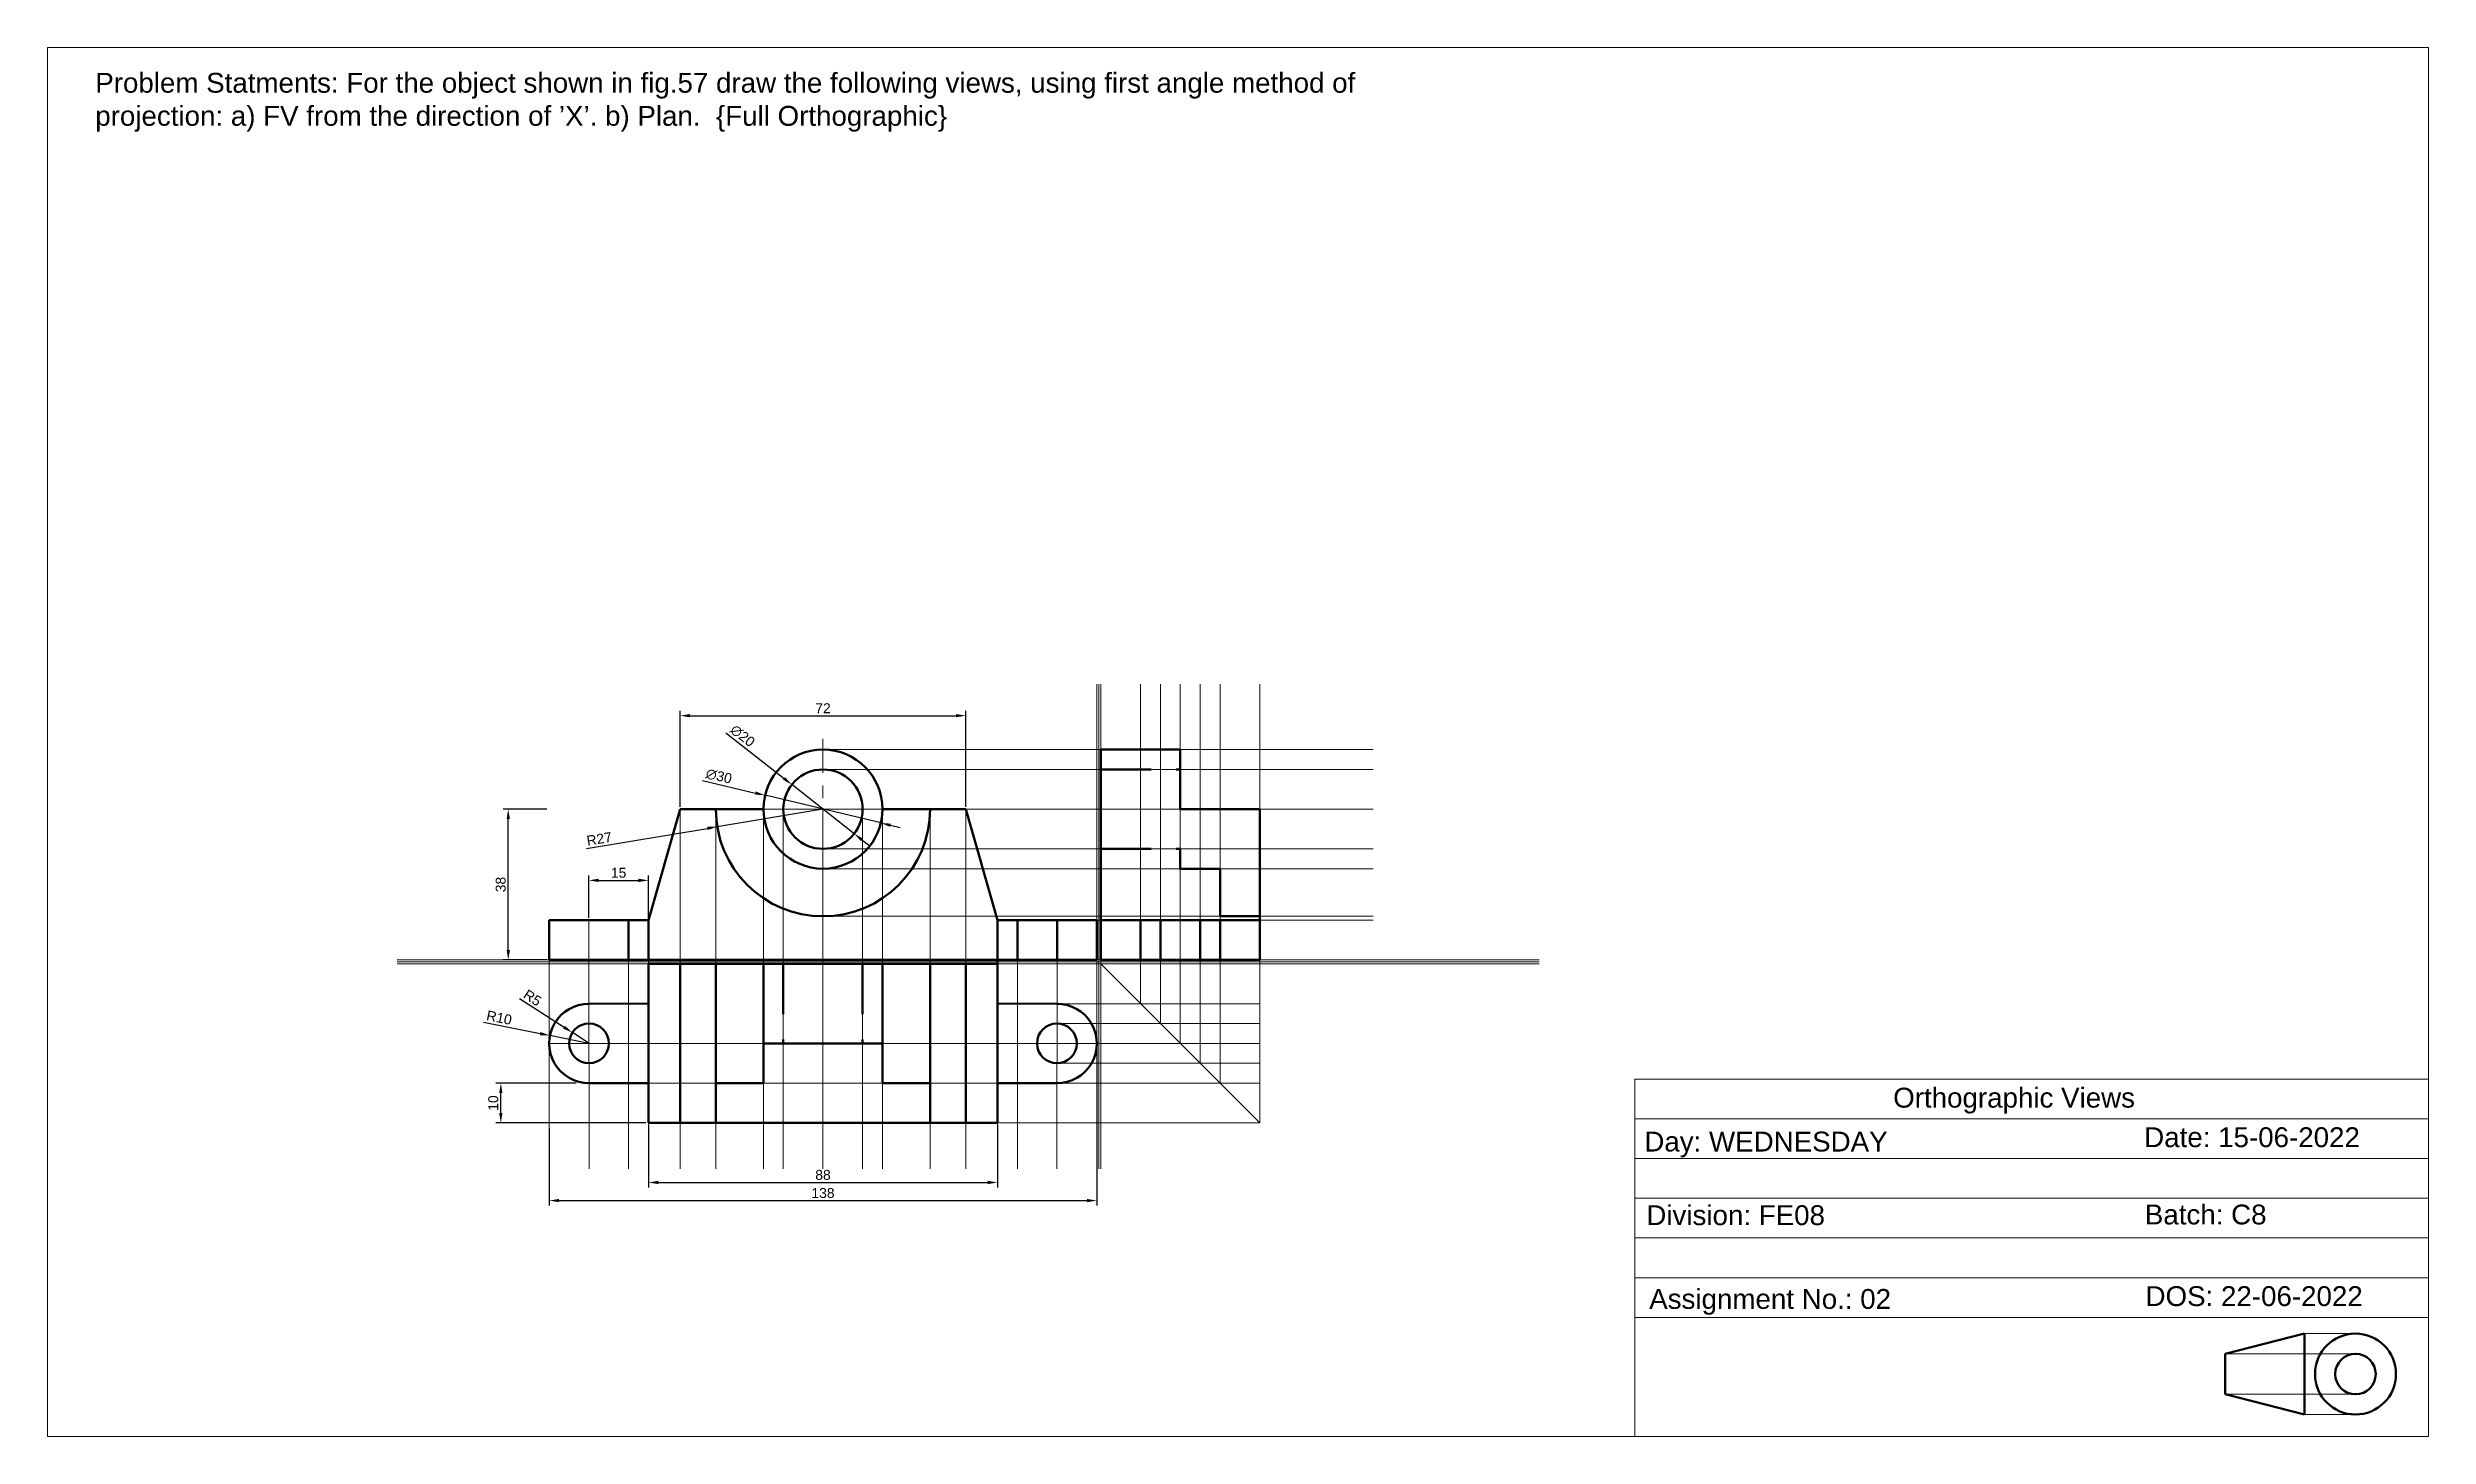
# Model space of a CAD drawing. Header units: millimetres. Extents: x 5 to 605, y 4 to 354.
import ezdxf

# ---------------------------------------------------------------- set-up
doc = ezdxf.new("R2010")
doc.units = ezdxf.units.MM
doc.header["$PDMODE"] = 3
doc.header["$PDSIZE"] = 1
doc.linetypes.add('CENTER2', pattern=[28.575, 19.05, -3.175, 3.175, -3.175])
doc.linetypes.add('DASHED', pattern=[19.05, 12.7, -6.35])
doc.layers.get('0').update_dxf_attribs({"lineweight": 50})
for name, color, linetype, lineweight in [('center', 50, 'CENTER2', 20), ('Contiuous', 7, 'Continuous', 50), ('dashed', 80, 'DASHED', 50), ('dimensions', 140, 'Continuous', 30), ('Proj', 252, 'Continuous', 20), ('projectors', 220, 'Continuous', 5)]:
    doc.layers.add(name, color=color, linetype=linetype, lineweight=lineweight)
doc.styles.get("Standard").update_dxf_attribs({"font": 'arial.ttf'})
doc.dimstyles.new('ISO-25', dxfattribs={"dimtxt": 2.5, "dimasz": 2.5, "dimexe": 1.25, "dimexo": 0.625, "dimtad": 1, "dimtxsty": 'Standard', "dimcen": 2.5, "dimadec": 0, "dimazin": 0, "dimtfac": 1, "dimtmove": 0, "dimatfit": 3, "dimfxl": 1, "dimarcsym": 0})

# ---------------------------------------------------------------- blocks, each defined once
blk = doc.blocks.new('*D26')
at = {"layer": 'Defpoints', "color": 0, "transparency": 16777216}
for p in [(156.06, 143.75), (141.06, 133.69), (156.06, 133.69)]:
    blk.add_point(p, dxfattribs=at)
at = {"layer": 'dimensions', "color": 0, "lineweight": -2, "transparency": 16777216}
for p, q in [((141.06, 134.32), (141.06, 145)), ((156.06, 134.32), (156.06, 145)), ((143.56, 143.75), (153.56, 143.75))]:
    blk.add_line(p, q, dxfattribs=at)
at = {"layer": 'dimensions', "color": 0, "transparency": 16777216}
for points in [[(143.56, 144.16), (143.56, 143.33), (141.06, 143.75)], [(153.56, 144.16), (153.56, 143.33), (156.06, 143.75)]]:
    blk.add_solid(points, dxfattribs=at)
at = {"layer": 'dimensions', "color": 0, "transparency": 16777216, "insert": (148.56, 145.65), "char_height": 2.5, "attachment_point": 5}
blk.add_mtext('15', dxfattribs=at)
blk = doc.blocks.new('*D27')
at = {"layer": 'Defpoints', "color": 0, "transparency": 16777216}
for p in [(136.9, 105.38), (141.1, 102.66)]:
    blk.add_point(p, dxfattribs=at)
at = {"layer": 'dimensions', "color": 0, "lineweight": -2, "transparency": 16777216}
for p, q in [((123.6, 113.99), (134.8, 106.74)), ((141.1, 102.66), (136.9, 105.38))]:
    blk.add_line(p, q, dxfattribs=at)
at = {"layer": 'dimensions', "color": 0, "transparency": 16777216}
blk.add_solid([(135.03, 107.09), (134.58, 106.39), (136.9, 105.38)], dxfattribs=at)
at = {"layer": 'dimensions', "color": 0, "transparency": 16777216, "insert": (126.85, 114.14), "char_height": 2.5, "attachment_point": 5, "rotation": 327.09605}
blk.add_mtext('R5', dxfattribs=at)
blk = doc.blocks.new('*D28')
at = {"layer": 'Defpoints', "color": 0, "transparency": 16777216}
for p in [(131.25, 104.63), (141.06, 102.66)]:
    blk.add_point(p, dxfattribs=at)
at = {"layer": 'dimensions', "color": 0, "lineweight": -2, "transparency": 16777216}
for p, q in [((114.53, 107.99), (128.8, 105.12)), ((141.06, 102.66), (131.25, 104.63))]:
    blk.add_line(p, q, dxfattribs=at)
at = {"layer": 'dimensions', "color": 0, "transparency": 16777216}
blk.add_solid([(128.88, 105.53), (128.72, 104.72), (131.25, 104.63)], dxfattribs=at)
at = {"layer": 'dimensions', "color": 0, "transparency": 16777216, "insert": (118.45, 109.14), "char_height": 2.5, "attachment_point": 5, "rotation": 348.64755}
blk.add_mtext('R10', dxfattribs=at)
blk = doc.blocks.new('*D29')
at = {"layer": 'Defpoints', "color": 0, "transparency": 16777216}
for p in [(192.2, 167.88), (207.91, 155.51)]:
    blk.add_point(p, dxfattribs=at)
at = {"layer": 'dimensions', "color": 0, "lineweight": -2, "transparency": 16777216}
for p, q in [((175.61, 180.94), (190.24, 169.43)), ((207.91, 155.51), (192.2, 167.88)), ((209.88, 153.96), (211.84, 152.41))]:
    blk.add_line(p, q, dxfattribs=at)
at = {"layer": 'dimensions', "color": 0, "transparency": 16777216}
for points in [[(190.49, 169.75), (189.98, 169.1), (192.2, 167.88)], [(210.14, 154.29), (209.62, 153.63), (207.91, 155.51)]]:
    blk.add_solid(points, dxfattribs=at)
at = {"layer": 'dimensions', "color": 0, "transparency": 16777216, "insert": (179.79, 180.16), "char_height": 2.5, "attachment_point": 5, "rotation": 321.78681}
blk.add_mtext('∅20', dxfattribs=at)
blk = doc.blocks.new('*D30')
at = {"layer": 'Defpoints', "color": 0, "transparency": 16777216}
for p in [(185.47, 165.18), (214.65, 158.21)]:
    blk.add_point(p, dxfattribs=at)
at = {"layer": 'dimensions', "color": 0, "lineweight": -2, "transparency": 16777216}
for p, q in [((169.69, 168.95), (183.04, 165.76)), ((214.65, 158.21), (185.47, 165.18)), ((217.08, 157.62), (219.51, 157.04))]:
    blk.add_line(p, q, dxfattribs=at)
at = {"layer": 'dimensions', "color": 0, "transparency": 16777216}
for points in [[(183.13, 166.17), (182.94, 165.36), (185.47, 165.18)], [(217.17, 158.03), (216.98, 157.22), (214.65, 158.21)]]:
    blk.add_solid(points, dxfattribs=at)
at = {"layer": 'dimensions', "color": 0, "transparency": 16777216, "insert": (173.82, 169.99), "char_height": 2.5, "attachment_point": 5, "rotation": 346.55469}
blk.add_mtext('∅30', dxfattribs=at)
blk = doc.blocks.new('*D23')
at = {"layer": 'Defpoints', "color": 0, "transparency": 16777216}
for p in [(156.06, 82.63), (244.06, 82.63), (244.06, 67.61)]:
    blk.add_point(p, dxfattribs=at)
at = {"layer": 'dimensions', "color": 0, "lineweight": -2, "transparency": 16777216}
for p, q in [((156.06, 82.01), (156.06, 66.36)), ((244.06, 82.01), (244.06, 66.36)), ((158.56, 67.61), (241.56, 67.61))]:
    blk.add_line(p, q, dxfattribs=at)
at = {"layer": 'dimensions', "color": 0, "transparency": 16777216}
for points in [[(158.56, 68.03), (158.56, 67.2), (156.06, 67.61)], [(241.56, 68.03), (241.56, 67.2), (244.06, 67.61)]]:
    blk.add_solid(points, dxfattribs=at)
at = {"layer": 'dimensions', "color": 0, "transparency": 16777216, "insert": (200.06, 69.51), "char_height": 2.5, "attachment_point": 5}
blk.add_mtext('88', dxfattribs=at)
blk = doc.blocks.new('*D31')
at = {"layer": 'Defpoints', "color": 0, "transparency": 16777216}
for p in [(173.42, 157.26), (200.06, 161.69)]:
    blk.add_point(p, dxfattribs=at)
at = {"layer": 'dimensions', "color": 0, "lineweight": -2, "transparency": 16777216}
for p, q in [((140.42, 151.76), (170.96, 156.85)), ((200.06, 161.69), (173.42, 157.26))]:
    blk.add_line(p, q, dxfattribs=at)
at = {"layer": 'dimensions', "color": 0, "transparency": 16777216}
blk.add_solid([(170.89, 157.26), (171.03, 156.44), (173.42, 157.26)], dxfattribs=at)
at = {"layer": 'dimensions', "color": 0, "transparency": 16777216, "insert": (143.67, 154.21), "char_height": 2.5, "attachment_point": 5, "rotation": 9.45548}
blk.add_mtext('R27', dxfattribs=at)
blk = doc.blocks.new('*D32')
at = {"layer": 'Defpoints', "color": 0, "transparency": 16777216}
for p in [(120.74, 161.69), (131.06, 161.69), (131.06, 123.69)]:
    blk.add_point(p, dxfattribs=at)
at = {"layer": 'dimensions', "color": 0, "lineweight": -2, "transparency": 16777216}
for p, q in [((130.43, 161.69), (119.49, 161.69)), ((120.74, 126.19), (120.74, 159.19)), ((130.43, 123.69), (119.49, 123.69))]:
    blk.add_line(p, q, dxfattribs=at)
at = {"layer": 'dimensions', "color": 0, "transparency": 16777216}
for points in [[(120.33, 159.19), (121.16, 159.19), (120.74, 161.69)], [(120.33, 126.19), (121.16, 126.19), (120.74, 123.69)]]:
    blk.add_solid(points, dxfattribs=at)
at = {"layer": 'dimensions', "color": 0, "transparency": 16777216, "insert": (118.84, 142.69), "char_height": 2.5, "attachment_point": 5, "rotation": 90}
blk.add_mtext('38', dxfattribs=at)
blk = doc.blocks.new('*D33')
at = {"layer": 'Defpoints', "color": 0, "transparency": 16777216}
for p in [(236.06, 185.25), (164.06, 161.69), (236.06, 161.69)]:
    blk.add_point(p, dxfattribs=at)
at = {"layer": 'dimensions', "color": 0, "lineweight": -2, "transparency": 16777216}
for p, q in [((164.06, 162.32), (164.06, 186.5)), ((236.06, 162.32), (236.06, 186.5)), ((166.56, 185.25), (233.56, 185.25))]:
    blk.add_line(p, q, dxfattribs=at)
at = {"layer": 'dimensions', "color": 0, "transparency": 16777216}
for points in [[(166.56, 185.67), (166.56, 184.84), (164.06, 185.25)], [(233.56, 185.67), (233.56, 184.84), (236.06, 185.25)]]:
    blk.add_solid(points, dxfattribs=at)
at = {"layer": 'dimensions', "color": 0, "transparency": 16777216, "insert": (200.06, 187.13), "char_height": 2.5, "attachment_point": 5}
blk.add_mtext('72', dxfattribs=at)
blk = doc.blocks.new('*D24')
at = {"layer": 'Defpoints', "color": 0, "transparency": 16777216}
for p in [(269.06, 102.66), (131.06, 81.9), (269.06, 63.04)]:
    blk.add_point(p, dxfattribs=at)
at = {"layer": 'dimensions', "color": 0, "lineweight": -2, "transparency": 16777216}
for p, q in [((269.06, 102.04), (269.06, 61.79)), ((131.06, 81.28), (131.06, 61.79)), ((133.56, 63.04), (266.56, 63.04))]:
    blk.add_line(p, q, dxfattribs=at)
at = {"layer": 'dimensions', "color": 0, "transparency": 16777216}
for points in [[(133.56, 63.46), (133.56, 62.62), (131.06, 63.04)], [(266.56, 63.46), (266.56, 62.62), (269.06, 63.04)]]:
    blk.add_solid(points, dxfattribs=at)
at = {"layer": 'dimensions', "color": 0, "transparency": 16777216, "insert": (200.06, 64.94), "char_height": 2.5, "attachment_point": 5}
blk.add_mtext('138', dxfattribs=at)
blk = doc.blocks.new('*D25')
at = {"layer": 'Defpoints', "color": 0, "transparency": 16777216}
for p in [(118.87, 92.63), (138.47, 92.63), (156.06, 82.63)]:
    blk.add_point(p, dxfattribs=at)
at = {"layer": 'dimensions', "color": 0, "lineweight": -2, "transparency": 16777216}
for p, q in [((137.85, 92.63), (117.62, 92.63)), ((118.87, 85.13), (118.87, 90.13)), ((155.43, 82.63), (117.62, 82.63))]:
    blk.add_line(p, q, dxfattribs=at)
at = {"layer": 'dimensions', "color": 0, "transparency": 16777216}
for points in [[(118.45, 90.13), (119.29, 90.13), (118.87, 92.63)], [(118.45, 85.13), (119.29, 85.13), (118.87, 82.63)]]:
    blk.add_solid(points, dxfattribs=at)
at = {"layer": 'dimensions', "color": 0, "transparency": 16777216, "insert": (116.97, 87.63), "char_height": 2.5, "attachment_point": 5, "rotation": 90}
blk.add_mtext('10', dxfattribs=at)

msp = doc.modelspace()

# ---------------------------------------------------------------- linework, layer by layer
for p, q in [((290.087, 176.693), (270.057, 176.693)), ((270.057, 176.693), (270.057, 133.693)), ((290.087, 161.693), (290.087, 176.693)), ((156.057, 133.693), (164.057, 161.693)), ((164.057, 161.693), (185.057, 161.693)), ((164.057, 161.693), (173.057, 161.693)), ((215.057, 161.693), (236.057, 161.693)), ((236.057, 161.693), (227.057, 161.693)), ((244.057, 133.693), (236.057, 161.693)), ((310.116, 161.693), (290.087, 161.693)), ((310.116, 133.693), (310.116, 161.693)), ((131.057, 123.693), (131.057, 133.693)), ((131.057, 133.693), (156.057, 133.693)), ((156.057, 133.693), (156.057, 123.693)), ((244.057, 82.634), (244.057, 133.693)), ((244.057, 133.693), (269.057, 133.693)), ((269.057, 133.693), (269.057, 123.693)), ((269.057, 133.693), (269.057, 123.693)), ((270.057, 133.693), (310.116, 133.693)), ((270.057, 123.693), (270.057, 133.693)), ((280.087, 133.693), (280.087, 123.693)), ((300.116, 123.693), (300.116, 133.693)), ((310.116, 133.693), (310.116, 123.693)), ((156.057, 123.693), (131.057, 123.693)), ((131.057, 123.693), (141.057, 123.693)), ((156.057, 123.693), (151.057, 123.693)), ((156.057, 123.693), (244.057, 123.693)), ((156.057, 122.693), (156.057, 82.634)), ((156.057, 122.693), (244.057, 122.693)), ((156.057, 112.693), (156.057, 122.693)), ((164.057, 122.693), (164.057, 82.693)), ((173.057, 82.634), (173.057, 122.693)), ((185.057, 92.634), (185.057, 122.693)), ((215.057, 122.693), (215.057, 102.663)), ((227.057, 82.634), (227.057, 122.693)), ((236.057, 82.634), (236.057, 122.693)), ((269.057, 123.693), (244.057, 123.693)), ((244.057, 122.693), (244.057, 112.693)), ((310.116, 123.693), (270.057, 123.693)), ((280.087, 123.693), (300.116, 123.693)), ((156.057, 112.693), (141.079, 112.663)), ((244.057, 112.693), (259.035, 112.663)), ((185.057, 102.663), (215.057, 102.663)), ((215.057, 102.663), (215.057, 92.634)), ((156.057, 92.634), (141.079, 92.664)), ((156.057, 92.634), (156.057, 82.634)), ((173.057, 92.634), (185.057, 92.634)), ((215.057, 92.634), (227.057, 92.634)), ((244.057, 92.634), (244.057, 82.634)), ((244.057, 92.634), (258.996, 92.634)), ((156.057, 82.634), (244.057, 82.634))]:
    msp.add_line(p, q)
for radius in [15, 10]:
    msp.add_circle((200.057, 161.693), radius)
for centre, radius, start, end in [((200.057, 161.693), 27, 180, 0), ((141.057, 102.663), 10, 89.875166, 270.35189), ((259.042, 102.649), 10.015, 269.732838, 90.040106), ((141.099, 102.663), 5, 90.113528, 270.113528), ((141.099, 102.663), 5, 90.113528, 90), ((259.015, 102.663), 5, 90, 89.886472)]:
    msp.add_arc(centre, radius, start, end)
at = {"layer": 'center'}
for p, q in [((200.057, 142.267), (200.057, 179.375)), ((269.5, 161.693), (292.17, 161.693)), ((141.057, 123.693), (141.057, 133.693)), ((200.057, 101.653), (200.057, 122.946)), ((148.276, 102.663), (133.626, 102.663)), ((253.212, 102.663), (265.719, 102.663))]:
    msp.add_line(p, q, dxfattribs=at)
at = {"layer": 'Contiuous'}
for p, q in [((553.405, 24.428), (573.398, 29.528)), ((553.405, 24.428), (553.405, 14.228)), ((573.398, 29.528), (573.398, 9.128)), ((553.405, 14.228), (573.398, 9.128))]:
    msp.add_line(p, q, dxfattribs=at)
for radius in [10.2, 5.1]:
    msp.add_circle((586.278, 19.328), radius, dxfattribs=at)
at = {"layer": 'dashed'}
for p, q in [((270.057, 171.693), (290.087, 171.693)), ((270.057, 151.693), (290.087, 151.693)), ((290.087, 146.693), (290.087, 151.693)), ((300.116, 146.693), (290.087, 146.693)), ((300.116, 134.693), (300.116, 146.693)), ((151.057, 123.693), (151.057, 133.693)), ((249.057, 123.693), (249.057, 133.693)), ((259.057, 123.693), (259.057, 133.693)), ((285.087, 123.693), (285.087, 133.693)), ((295.087, 123.693), (295.087, 133.693)), ((310.116, 134.693), (300.116, 134.693)), ((190.057, 122.693), (190.057, 102.663)), ((210.057, 122.693), (210.057, 102.663))]:
    msp.add_line(p, q, dxfattribs=at)
at = {"layer": 'Proj'}
for p, q in [((404.649, 83.618), (604.649, 83.618)), ((404.649, 73.618), (604.649, 73.618)), ((404.649, 63.618), (604.649, 63.618)), ((404.649, 53.618), (604.649, 53.618)), ((404.649, 43.618), (604.649, 43.618)), ((404.649, 33.618), (604.649, 33.618)), ((586.278, 24.428), (553.405, 24.428)), ((586.278, 29.528), (573.398, 29.528)), ((586.278, 14.228), (553.405, 14.228)), ((586.278, 9.128), (573.398, 9.128))]:
    msp.add_line(p, q, dxfattribs=at)
for points in [[(4.649, 3.618), (604.649, 3.618), (604.649, 353.618), (4.649, 353.618)], [(604.649, 3.618), (404.649, 3.618), (404.649, 93.618), (604.649, 93.618)]]:
    msp.add_lwpolyline(points, close=True, dxfattribs=at)
at = {"layer": 'projectors'}
for p, q in [((269.057, 193.181), (269.057, 71.041)), ((269.557, 134.693), (269.557, 193.181)), ((269.557, 193.181), (269.557, 71.041)), ((270.057, 176.693), (270.057, 193.181)), ((280.087, 112.663), (280.087, 193.181)), ((285.087, 107.663), (285.087, 193.181)), ((290.087, 102.663), (290.087, 193.181)), ((295.087, 97.663), (295.087, 193.181)), ((300.116, 92.634), (300.116, 193.181)), ((310.116, 82.634), (310.116, 193.181)), ((200.057, 176.693), (338.727, 176.693)), ((270.057, 176.693), (270.057, 71.041)), ((200.057, 171.693), (338.727, 171.693)), ((164.057, 71.041), (164.057, 161.693)), ((173.057, 161.693), (173.057, 123.693)), ((185.057, 161.693), (215.057, 161.693)), ((185.057, 161.693), (185.057, 71.041)), ((190.057, 161.693), (190.057, 71.041)), ((200.057, 161.693), (200.057, 71.041)), ((210.057, 161.693), (210.057, 71.041)), ((215.057, 161.693), (215.057, 71.041)), ((227.057, 161.693), (227.057, 71.041)), ((236.057, 161.693), (236.057, 123.693)), ((236.057, 161.693), (338.727, 161.693)), ((200.057, 151.693), (338.727, 151.693)), ((200.057, 146.693), (338.727, 146.693)), ((200.057, 134.693), (338.727, 134.693)), ((269.057, 133.693), (338.727, 133.693)), ((270.057, 134.693), (269.557, 134.693)), ((380.557, 123.693), (92.765, 123.693)), ((92.765, 123.193), (380.557, 123.193)), ((380.557, 122.693), (92.765, 122.693)), ((131.057, 123.693), (131.057, 71.041)), ((141.057, 123.693), (141.161, 71.041)), ((151.057, 123.693), (151.057, 71.041)), ((156.057, 123.693), (156.057, 71.041)), ((156.057, 123.693), (164.057, 123.693)), ((156.057, 122.693), (156.057, 112.693)), ((156.057, 122.693), (244.057, 122.693)), ((173.057, 123.693), (173.057, 71.041)), ((236.057, 123.693), (244.057, 123.693)), ((236.057, 123.693), (236.057, 71.041)), ((244.057, 123.693), (244.057, 71.041)), ((249.057, 123.693), (249.057, 71.041)), ((259.057, 123.693), (258.953, 71.041)), ((270.057, 122.693), (310.116, 82.634)), ((259.035, 112.663), (310.116, 112.663)), ((141.079, 102.663), (131.057, 102.663)), ((141.099, 102.663), (310.116, 102.663)), ((259.025, 107.663), (310.116, 107.663)), ((259.015, 97.663), (310.116, 97.663)), ((156.057, 92.634), (310.116, 92.634)), ((156.057, 82.634), (310.116, 82.634))]:
    msp.add_line(p, q, dxfattribs=at)

# ---------------------------------------------------------------- texts
at = {"layer": 'Contiuous', "char_height": 5, "attachment_point": 1}
for s, width, heights, insert in [('Problem Statments: For the object shown in fig.57 draw the following views, using first angle method of \\Pprojection: a) FV from the direction of ’X’. b) Plan.  \\{Full Orthographic\\}', 575.83266, [45.21], (16.657, 347.257)), ('Orthographic Views', 62.08252, [3.933], (469.767, 91.48)), ('Day: WEDNESDAY', 62.08252, [3.933], (407.05, 80.413)), ('Date: 15-06-2022', 62.08252, [3.933], (533.031, 81.515)), ('Division: FE08', 62.08252, [3.933], (407.554, 61.866)), ('Batch: C8', 62.08252, [3.933], (533.194, 62.037)), ('Assignment No.: 02', 62.08252, [3.933], (408.284, 40.754)), ('DOS: 22-06-2022', 62.08252, [3.933], (533.368, 41.464))]:
    msp.add_mtext_dynamic_manual_height_columns(s, width=width, gutter_width=1, heights=heights, dxfattribs=dict(at, insert=insert))

# ---------------------------------------------------------------- dimensions: what is measured, and where the dimension line sits
at = {"layer": 'dimensions'}
for base, p1, p2, picture, middle in [((236.057, 185.254), (164.057, 161.693), (236.057, 161.693), '*D33', (200.057, 187.134)), ((156.057, 143.747), (141.057, 133.693), (156.057, 133.693), '*D26', (148.557, 145.648)), ((269.057, 63.04), (131.057, 81.904), (269.057, 102.663), '*D24', (200.057, 64.942)), ((244.057, 67.612), (156.057, 82.634), (244.057, 82.634), '*D23', (200.057, 69.514))]:
    dim = msp.add_linear_dim(base=base, p1=p1, p2=p2, dimstyle='ISO-25', dxfattribs=at)
    dim.commit()
    dim.dimension.update_dxf_attribs({"geometry": picture, "text_midpoint": middle})
for p1, p2, picture, middle in [((207.914, 155.507), (192.2, 167.879), '*D29', (178.568, 178.611)), ((214.646, 158.205), (185.468, 165.181), '*D30', (173.358, 168.076))]:
    dim = msp.add_diameter_dim_2p(p1=p1, p2=p2, dimstyle='ISO-25', dxfattribs=at)
    dim.commit()
    dim.dimension.update_dxf_attribs({"geometry": picture, "text_midpoint": middle, "dimtype": 163})
for base, p1, p2, picture, middle in [((120.744, 161.693), (131.057, 123.693), (131.057, 161.693), '*D32', (118.841, 142.693)), ((118.869, 92.634), (156.057, 82.634), (138.473, 92.634), '*D25', (116.968, 87.634))]:
    dim = msp.add_linear_dim(base=base, p1=p1, p2=p2, angle=90, dimstyle='ISO-25', dxfattribs=at)
    dim.commit()
    dim.dimension.update_dxf_attribs({"geometry": picture, "text_midpoint": middle})
for center, mpoint, picture, middle in [((200.057, 161.693), (173.424, 157.258), '*D31', (143.982, 152.354)), ((141.099, 102.663), (136.901, 105.38), '*D27', (125.825, 112.546)), ((141.057, 102.663), (131.253, 104.632), '*D28', (118.071, 107.278))]:
    dim = msp.add_radius_dim(center=center, mpoint=mpoint, dimstyle='ISO-25', dxfattribs=at)
    dim.commit()
    dim.dimension.update_dxf_attribs({"geometry": picture, "text_midpoint": middle, "dimtype": 164})

doc.saveas('drawing.dxf')
